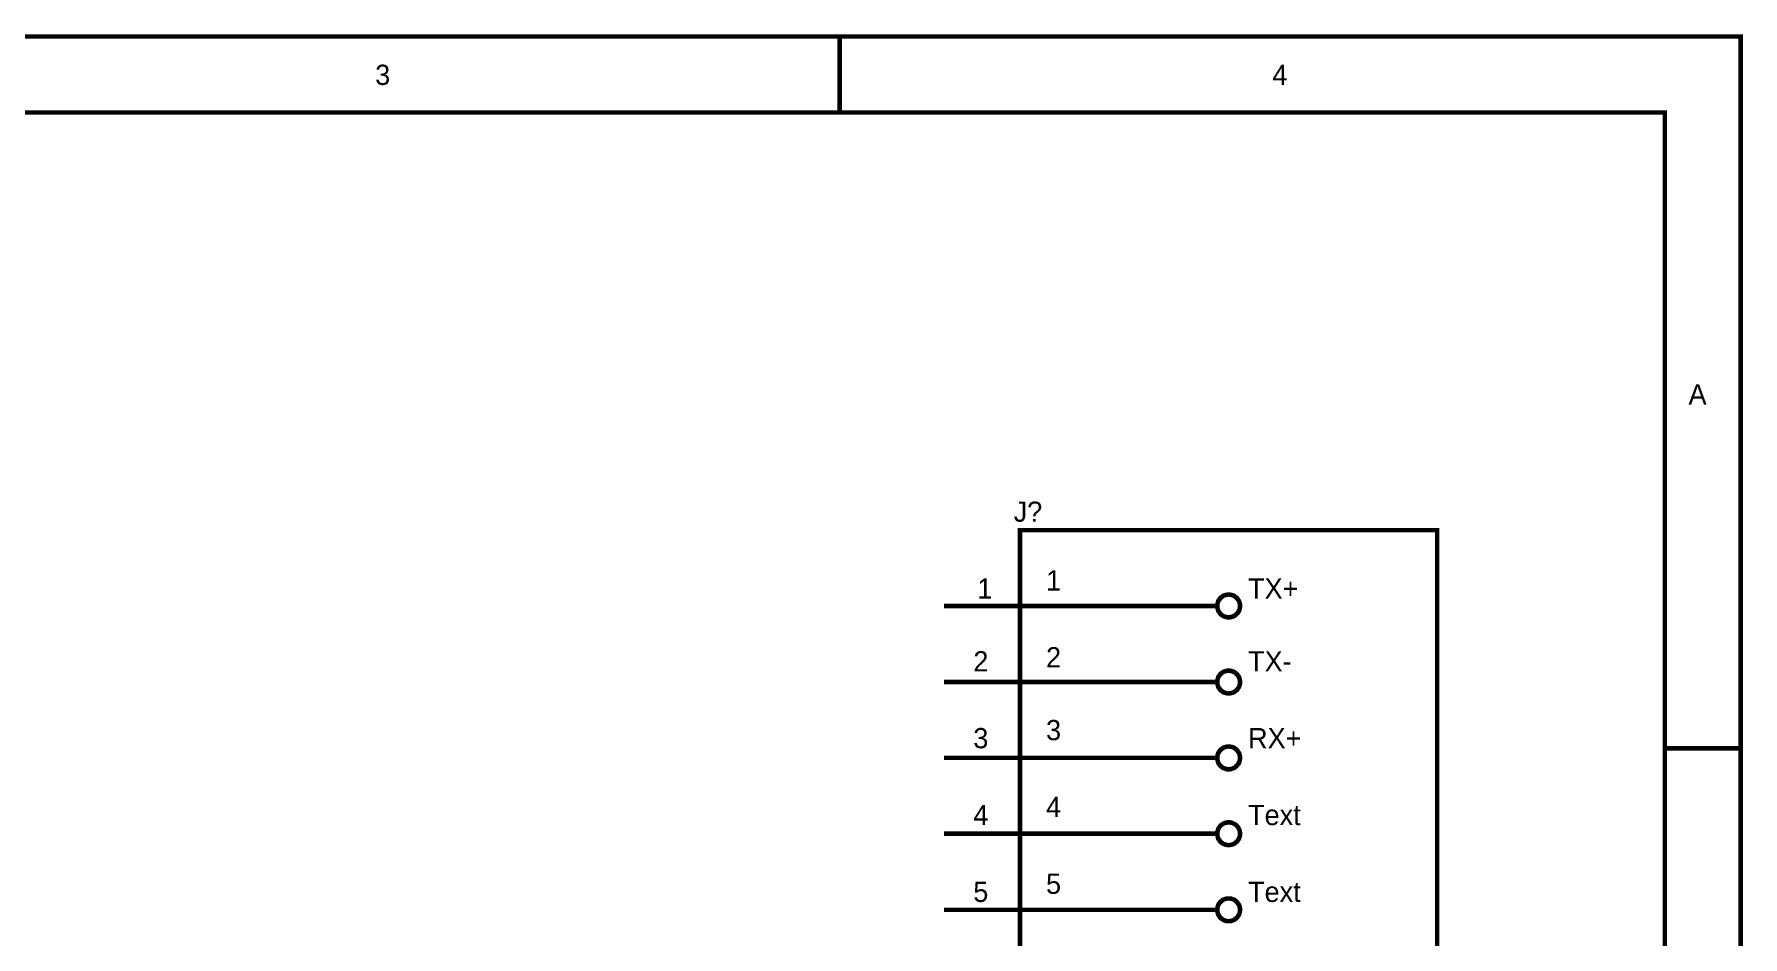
# Model space of a CAD drawing. Header units: inches. Extents: x 0 to 9.5, y -0.01 to 7.51.
# Drawn here: x 5.001 to 9.505, y 5.128 to 7.506 of the extents above; entities that cross this region are included whole.
import ezdxf

# ---------------------------------------------------------------- set-up
doc = ezdxf.new("R2010")
doc.units = ezdxf.units.IN
doc.header["$MEASUREMENT"] = 0
doc.layers.add('Sheet', color=255, linetype='Continuous')

msp = doc.modelspace()

# ---------------------------------------------------------------- linework, layer by layer
at = {"layer": 'Sheet'}
for points in [[(0.002, 7.5, 0.0118, 0.0118, 0), (9.4987, 7.5, 0.0118, 0.0118, 0), (9.4987, 0, 0.0118, 0.0118, 0), (0.002, 0, 0.0118, 0.0118, 0), (0.002, 7.5, 0.0118, 0.0118, 0)], [(0.002, 7.5, 0.0039, 0.0039, 0), (0.002, 0, 0.0039, 0.0039, 0), (9.4987, 0, 0.0039, 0.0039, 0), (9.4987, 7.5, 0.0039, 0.0039, 0), (0.002, 7.5, 0.0039, 0.0039, 0), (0.002, 7.5, 0.0039, 0.0039, 0)], [(0.2017, 7.2996, 0.0118, 0.0118, 0), (9.299, 7.2996, 0.0118, 0.0118, 0), (9.299, 0.1998, 0.0118, 0.0118, 0), (0.2017, 0.1998, 0.0118, 0.0118, 0), (0.2017, 7.2996, 0.0118, 0.0118, 0)], [(0.2017, 7.2996, 0.0039, 0.0039, 0), (0.2017, 0.1998, 0.0039, 0.0039, 0), (9.299, 0.1998, 0.0039, 0.0039, 0), (9.299, 7.2996, 0.0039, 0.0039, 0), (0.2017, 7.2996, 0.0039, 0.0039, 0), (0.2017, 7.2996, 0.0039, 0.0039, 0)], [(7.5996, 6.1996, 0.0118, 0.0118, 0), (8.6992, 6.1996, 0.0118, 0.0118, 0), (8.6992, 2.8997, 0.0118, 0.0118, 0), (7.5996, 2.8997, 0.0118, 0.0118, 0), (7.5996, 6.1996, 0.0118, 0.0118, 0)], [(7.5996, 6.1996, 0.0039, 0.0039, 0), (7.5996, 2.8997, 0.0039, 0.0039, 0), (8.6992, 2.8997, 0.0039, 0.0039, 0), (8.6992, 6.1996, 0.0039, 0.0039, 0), (7.5996, 6.1996, 0.0039, 0.0039, 0), (7.5996, 6.1996, 0.0039, 0.0039, 0)]]:
    msp.add_lwpolyline(points, format="xyseb", close=True, dxfattribs=at)
for points in [[(7.1243, 7.5, 0.0118, 0.0118, 0), (7.1243, 7.2996, 0.0118, 0.0118, 0)], [(9.4987, 7.5, 0.0118, 0.0118, 0), (9.299, 7.5, 0.0118, 0.0118, 0)], [(9.4987, 7.5, 0.0118, 0.0118, 0), (9.4987, 7.2996, 0.0118, 0.0118, 0)], [(8.1195, 5.9999, 0.0118, 0.0118, 0), (8.1195, 6.0012, 0.0118, 0.0118, 0), (8.1195, 6.0032, 0.0118, 0.0118, 0), (8.1201, 6.0045, 0.0118, 0.0118, 0), (8.1201, 6.0059, 0.0118, 0.0118, 0), (8.1201, 6.0072, 0.0118, 0.0118, 0), (8.1208, 6.0085, 0.0118, 0.0118, 0), (8.1215, 6.0105, 0.0118, 0.0118, 0), (8.1221, 6.0119, 0.0118, 0.0118, 0), (8.1221, 6.0132, 0.0118, 0.0118, 0), (8.1228, 6.0145, 0.0118, 0.0118, 0), (8.1235, 6.0152, 0.0118, 0.0118, 0), (8.1248, 6.0165, 0.0118, 0.0118, 0), (8.1255, 6.0178, 0.0118, 0.0118, 0), (8.1261, 6.0192, 0.0118, 0.0118, 0), (8.1275, 6.0198, 0.0118, 0.0118, 0), (8.1281, 6.0212, 0.0118, 0.0118, 0), (8.1294, 6.0218, 0.0118, 0.0118, 0), (8.1301, 6.0232, 0.0118, 0.0118, 0), (8.1314, 6.0238, 0.0118, 0.0118, 0), (8.1328, 6.0245, 0.0118, 0.0118, 0), (8.1341, 6.0258, 0.0118, 0.0118, 0), (8.1348, 6.0265, 0.0118, 0.0118, 0), (8.1361, 6.0272, 0.0118, 0.0118, 0), (8.1374, 6.0272, 0.0118, 0.0118, 0), (8.1388, 6.0278, 0.0118, 0.0118, 0), (8.1408, 6.0285, 0.0118, 0.0118, 0), (8.1421, 6.0292, 0.0118, 0.0118, 0), (8.1434, 6.0292, 0.0118, 0.0118, 0), (8.1448, 6.0292, 0.0118, 0.0118, 0), (8.1461, 6.0298, 0.0118, 0.0118, 0), (8.1481, 6.0298, 0.0118, 0.0118, 0), (8.1494, 6.0298, 0.0118, 0.0118, 0)], [(8.1494, 6.0298, 0.0118, 0.0118, 0), (8.1494, 6.0298, 0.0118, 0.0118, 0)], [(8.1494, 6.0298, 0.0118, 0.0118, 0), (8.1507, 6.0298, 0.0118, 0.0118, 0), (8.1527, 6.0298, 0.0118, 0.0118, 0), (8.1541, 6.0292, 0.0118, 0.0118, 0), (8.1554, 6.0292, 0.0118, 0.0118, 0), (8.1567, 6.0292, 0.0118, 0.0118, 0), (8.1581, 6.0285, 0.0118, 0.0118, 0), (8.1601, 6.0278, 0.0118, 0.0118, 0), (8.1614, 6.0272, 0.0118, 0.0118, 0), (8.1627, 6.0272, 0.0118, 0.0118, 0), (8.1641, 6.0265, 0.0118, 0.0118, 0), (8.1647, 6.0258, 0.0118, 0.0118, 0), (8.1661, 6.0245, 0.0118, 0.0118, 0), (8.1674, 6.0238, 0.0118, 0.0118, 0), (8.1687, 6.0232, 0.0118, 0.0118, 0), (8.1694, 6.0218, 0.0118, 0.0118, 0), (8.1707, 6.0212, 0.0118, 0.0118, 0), (8.1714, 6.0198, 0.0118, 0.0118, 0), (8.1727, 6.0192, 0.0118, 0.0118, 0), (8.1734, 6.0178, 0.0118, 0.0118, 0), (8.174, 6.0165, 0.0118, 0.0118, 0), (8.1754, 6.0152, 0.0118, 0.0118, 0), (8.176, 6.0145, 0.0118, 0.0118, 0), (8.1767, 6.0132, 0.0118, 0.0118, 0), (8.1767, 6.0119, 0.0118, 0.0118, 0), (8.1774, 6.0105, 0.0118, 0.0118, 0), (8.178, 6.0085, 0.0118, 0.0118, 0), (8.1787, 6.0072, 0.0118, 0.0118, 0), (8.1787, 6.0059, 0.0118, 0.0118, 0), (8.1787, 6.0045, 0.0118, 0.0118, 0), (8.1794, 6.0032, 0.0118, 0.0118, 0), (8.1794, 6.0012, 0.0118, 0.0118, 0), (8.1794, 5.9999, 0.0118, 0.0118, 0)], [(7.5996, 5.9999, 0.0118, 0.0118, 0), (7.3992, 5.9999, 0.0118, 0.0118, 0)], [(8.1195, 5.9999, 0.0118, 0.0118, 0), (7.5996, 5.9999, 0.0118, 0.0118, 0)], [(8.1494, 5.9699, 0.0118, 0.0118, 0), (8.1481, 5.9699, 0.0118, 0.0118, 0), (8.1461, 5.9699, 0.0118, 0.0118, 0), (8.1448, 5.9706, 0.0118, 0.0118, 0), (8.1434, 5.9706, 0.0118, 0.0118, 0), (8.1421, 5.9706, 0.0118, 0.0118, 0), (8.1408, 5.9712, 0.0118, 0.0118, 0), (8.1388, 5.9719, 0.0118, 0.0118, 0), (8.1374, 5.9726, 0.0118, 0.0118, 0), (8.1361, 5.9726, 0.0118, 0.0118, 0), (8.1348, 5.9732, 0.0118, 0.0118, 0), (8.1341, 5.9739, 0.0118, 0.0118, 0), (8.1328, 5.9752, 0.0118, 0.0118, 0), (8.1314, 5.9759, 0.0118, 0.0118, 0), (8.1301, 5.9766, 0.0118, 0.0118, 0), (8.1294, 5.9779, 0.0118, 0.0118, 0), (8.1281, 5.9786, 0.0118, 0.0118, 0), (8.1275, 5.9799, 0.0118, 0.0118, 0), (8.1261, 5.9806, 0.0118, 0.0118, 0), (8.1255, 5.9819, 0.0118, 0.0118, 0), (8.1248, 5.9832, 0.0118, 0.0118, 0), (8.1235, 5.9846, 0.0118, 0.0118, 0), (8.1228, 5.9852, 0.0118, 0.0118, 0), (8.1221, 5.9866, 0.0118, 0.0118, 0), (8.1221, 5.9879, 0.0118, 0.0118, 0), (8.1215, 5.9892, 0.0118, 0.0118, 0), (8.1208, 5.9912, 0.0118, 0.0118, 0), (8.1201, 5.9925, 0.0118, 0.0118, 0), (8.1201, 5.9939, 0.0118, 0.0118, 0), (8.1201, 5.9952, 0.0118, 0.0118, 0), (8.1195, 5.9965, 0.0118, 0.0118, 0), (8.1195, 5.9985, 0.0118, 0.0118, 0), (8.1195, 5.9999, 0.0118, 0.0118, 0)], [(8.1195, 5.9999, 0.0118, 0.0118, 0), (8.1195, 5.9999, 0.0118, 0.0118, 0)], [(8.1794, 5.9999, 0.0118, 0.0118, 0), (8.1794, 5.9985, 0.0118, 0.0118, 0), (8.1794, 5.9965, 0.0118, 0.0118, 0), (8.1787, 5.9952, 0.0118, 0.0118, 0), (8.1787, 5.9939, 0.0118, 0.0118, 0), (8.1787, 5.9925, 0.0118, 0.0118, 0), (8.178, 5.9912, 0.0118, 0.0118, 0), (8.1774, 5.9892, 0.0118, 0.0118, 0), (8.1767, 5.9879, 0.0118, 0.0118, 0), (8.1767, 5.9866, 0.0118, 0.0118, 0), (8.176, 5.9852, 0.0118, 0.0118, 0), (8.1754, 5.9846, 0.0118, 0.0118, 0), (8.174, 5.9832, 0.0118, 0.0118, 0), (8.1734, 5.9819, 0.0118, 0.0118, 0), (8.1727, 5.9806, 0.0118, 0.0118, 0), (8.1714, 5.9799, 0.0118, 0.0118, 0), (8.1707, 5.9786, 0.0118, 0.0118, 0), (8.1694, 5.9779, 0.0118, 0.0118, 0), (8.1687, 5.9766, 0.0118, 0.0118, 0), (8.1674, 5.9759, 0.0118, 0.0118, 0), (8.1661, 5.9752, 0.0118, 0.0118, 0), (8.1647, 5.9739, 0.0118, 0.0118, 0), (8.1641, 5.9732, 0.0118, 0.0118, 0), (8.1627, 5.9726, 0.0118, 0.0118, 0), (8.1614, 5.9726, 0.0118, 0.0118, 0), (8.1601, 5.9719, 0.0118, 0.0118, 0), (8.1581, 5.9712, 0.0118, 0.0118, 0), (8.1567, 5.9706, 0.0118, 0.0118, 0), (8.1554, 5.9706, 0.0118, 0.0118, 0), (8.1541, 5.9706, 0.0118, 0.0118, 0), (8.1527, 5.9699, 0.0118, 0.0118, 0), (8.1507, 5.9699, 0.0118, 0.0118, 0), (8.1494, 5.9699, 0.0118, 0.0118, 0)], [(8.1794, 5.9999, 0.0118, 0.0118, 0), (8.1794, 5.9999, 0.0118, 0.0118, 0), (8.1794, 5.9999, 0.0118, 0.0118, 0), (8.1794, 5.9999, 0.0118, 0.0118, 0), (8.1794, 5.9999, 0.0118, 0.0118, 0), (8.1794, 5.9999, 0.0118, 0.0118, 0), (8.1794, 5.9999, 0.0118, 0.0118, 0), (8.1794, 5.9999, 0.0118, 0.0118, 0), (8.1794, 5.9999, 0.0118, 0.0118, 0), (8.1794, 5.9999, 0.0118, 0.0118, 0), (8.1794, 5.9999, 0.0118, 0.0118, 0), (8.1794, 5.9999, 0.0118, 0.0118, 0), (8.1794, 5.9999, 0.0118, 0.0118, 0), (8.1794, 5.9999, 0.0118, 0.0118, 0), (8.1794, 5.9999, 0.0118, 0.0118, 0), (8.1794, 5.9999, 0.0118, 0.0118, 0), (8.1794, 5.9999, 0.0118, 0.0118, 0), (8.1794, 5.9999, 0.0118, 0.0118, 0), (8.1794, 5.9999, 0.0118, 0.0118, 0), (8.1794, 5.9999, 0.0118, 0.0118, 0), (8.1794, 5.9999, 0.0118, 0.0118, 0), (8.1794, 5.9999, 0.0118, 0.0118, 0), (8.1794, 5.9999, 0.0118, 0.0118, 0), (8.1794, 5.9999, 0.0118, 0.0118, 0), (8.1794, 5.9999, 0.0118, 0.0118, 0), (8.1794, 5.9999, 0.0118, 0.0118, 0), (8.1794, 5.9999, 0.0118, 0.0118, 0), (8.1794, 5.9999, 0.0118, 0.0118, 0), (8.1794, 5.9999, 0.0118, 0.0118, 0), (8.1794, 5.9999, 0.0118, 0.0118, 0), (8.1794, 5.9999, 0.0118, 0.0118, 0), (8.1794, 5.9999, 0.0118, 0.0118, 0), (8.1794, 5.9999, 0.0118, 0.0118, 0)], [(8.1794, 5.9999, 0.0118, 0.0118, 0), (8.1794, 5.9999, 0.0118, 0.0118, 0)], [(8.1195, 5.7994, 0.0118, 0.0118, 0), (8.1195, 5.8008, 0.0118, 0.0118, 0), (8.1195, 5.8028, 0.0118, 0.0118, 0), (8.1201, 5.8041, 0.0118, 0.0118, 0), (8.1201, 5.8054, 0.0118, 0.0118, 0), (8.1201, 5.8068, 0.0118, 0.0118, 0), (8.1208, 5.8081, 0.0118, 0.0118, 0), (8.1215, 5.8101, 0.0118, 0.0118, 0), (8.1221, 5.8114, 0.0118, 0.0118, 0), (8.1221, 5.8128, 0.0118, 0.0118, 0), (8.1228, 5.8141, 0.0118, 0.0118, 0), (8.1235, 5.8148, 0.0118, 0.0118, 0), (8.1248, 5.8161, 0.0118, 0.0118, 0), (8.1255, 5.8174, 0.0118, 0.0118, 0), (8.1261, 5.8188, 0.0118, 0.0118, 0), (8.1275, 5.8194, 0.0118, 0.0118, 0), (8.1281, 5.8208, 0.0118, 0.0118, 0), (8.1294, 5.8214, 0.0118, 0.0118, 0), (8.1301, 5.8228, 0.0118, 0.0118, 0), (8.1314, 5.8234, 0.0118, 0.0118, 0), (8.1328, 5.8241, 0.0118, 0.0118, 0), (8.1341, 5.8254, 0.0118, 0.0118, 0), (8.1348, 5.8261, 0.0118, 0.0118, 0), (8.1361, 5.8267, 0.0118, 0.0118, 0), (8.1374, 5.8267, 0.0118, 0.0118, 0), (8.1388, 5.8274, 0.0118, 0.0118, 0), (8.1408, 5.8281, 0.0118, 0.0118, 0), (8.1421, 5.8287, 0.0118, 0.0118, 0), (8.1434, 5.8287, 0.0118, 0.0118, 0), (8.1448, 5.8287, 0.0118, 0.0118, 0), (8.1461, 5.8294, 0.0118, 0.0118, 0), (8.1481, 5.8294, 0.0118, 0.0118, 0), (8.1494, 5.8294, 0.0118, 0.0118, 0)], [(8.1494, 5.8294, 0.0118, 0.0118, 0), (8.1494, 5.8294, 0.0118, 0.0118, 0)], [(8.1494, 5.8294, 0.0118, 0.0118, 0), (8.1507, 5.8294, 0.0118, 0.0118, 0), (8.1527, 5.8294, 0.0118, 0.0118, 0), (8.1541, 5.8287, 0.0118, 0.0118, 0), (8.1554, 5.8287, 0.0118, 0.0118, 0), (8.1567, 5.8287, 0.0118, 0.0118, 0), (8.1581, 5.8281, 0.0118, 0.0118, 0), (8.1601, 5.8274, 0.0118, 0.0118, 0), (8.1614, 5.8267, 0.0118, 0.0118, 0), (8.1627, 5.8267, 0.0118, 0.0118, 0), (8.1641, 5.8261, 0.0118, 0.0118, 0), (8.1647, 5.8254, 0.0118, 0.0118, 0), (8.1661, 5.8241, 0.0118, 0.0118, 0), (8.1674, 5.8234, 0.0118, 0.0118, 0), (8.1687, 5.8228, 0.0118, 0.0118, 0), (8.1694, 5.8214, 0.0118, 0.0118, 0), (8.1707, 5.8208, 0.0118, 0.0118, 0), (8.1714, 5.8194, 0.0118, 0.0118, 0), (8.1727, 5.8188, 0.0118, 0.0118, 0), (8.1734, 5.8174, 0.0118, 0.0118, 0), (8.174, 5.8161, 0.0118, 0.0118, 0), (8.1754, 5.8148, 0.0118, 0.0118, 0), (8.176, 5.8141, 0.0118, 0.0118, 0), (8.1767, 5.8128, 0.0118, 0.0118, 0), (8.1767, 5.8114, 0.0118, 0.0118, 0), (8.1774, 5.8101, 0.0118, 0.0118, 0), (8.178, 5.8081, 0.0118, 0.0118, 0), (8.1787, 5.8068, 0.0118, 0.0118, 0), (8.1787, 5.8054, 0.0118, 0.0118, 0), (8.1787, 5.8041, 0.0118, 0.0118, 0), (8.1794, 5.8028, 0.0118, 0.0118, 0), (8.1794, 5.8008, 0.0118, 0.0118, 0), (8.1794, 5.7994, 0.0118, 0.0118, 0)], [(7.5996, 5.7994, 0.0118, 0.0118, 0), (7.3992, 5.7994, 0.0118, 0.0118, 0)], [(8.1195, 5.7994, 0.0118, 0.0118, 0), (7.5996, 5.7994, 0.0118, 0.0118, 0)], [(8.1494, 5.7695, 0.0118, 0.0118, 0), (8.1481, 5.7695, 0.0118, 0.0118, 0), (8.1461, 5.7695, 0.0118, 0.0118, 0), (8.1448, 5.7702, 0.0118, 0.0118, 0), (8.1434, 5.7702, 0.0118, 0.0118, 0), (8.1421, 5.7702, 0.0118, 0.0118, 0), (8.1408, 5.7708, 0.0118, 0.0118, 0), (8.1388, 5.7715, 0.0118, 0.0118, 0), (8.1374, 5.7722, 0.0118, 0.0118, 0), (8.1361, 5.7722, 0.0118, 0.0118, 0), (8.1348, 5.7728, 0.0118, 0.0118, 0), (8.1341, 5.7735, 0.0118, 0.0118, 0), (8.1328, 5.7748, 0.0118, 0.0118, 0), (8.1314, 5.7755, 0.0118, 0.0118, 0), (8.1301, 5.7761, 0.0118, 0.0118, 0), (8.1294, 5.7775, 0.0118, 0.0118, 0), (8.1281, 5.7781, 0.0118, 0.0118, 0), (8.1275, 5.7795, 0.0118, 0.0118, 0), (8.1261, 5.7801, 0.0118, 0.0118, 0), (8.1255, 5.7815, 0.0118, 0.0118, 0), (8.1248, 5.7828, 0.0118, 0.0118, 0), (8.1235, 5.7841, 0.0118, 0.0118, 0), (8.1228, 5.7848, 0.0118, 0.0118, 0), (8.1221, 5.7861, 0.0118, 0.0118, 0), (8.1221, 5.7875, 0.0118, 0.0118, 0), (8.1215, 5.7888, 0.0118, 0.0118, 0), (8.1208, 5.7908, 0.0118, 0.0118, 0), (8.1201, 5.7921, 0.0118, 0.0118, 0), (8.1201, 5.7935, 0.0118, 0.0118, 0), (8.1201, 5.7948, 0.0118, 0.0118, 0), (8.1195, 5.7961, 0.0118, 0.0118, 0), (8.1195, 5.7981, 0.0118, 0.0118, 0), (8.1195, 5.7994, 0.0118, 0.0118, 0)], [(8.1195, 5.7994, 0.0118, 0.0118, 0), (8.1195, 5.7994, 0.0118, 0.0118, 0)], [(8.1794, 5.7994, 0.0118, 0.0118, 0), (8.1794, 5.7981, 0.0118, 0.0118, 0), (8.1794, 5.7961, 0.0118, 0.0118, 0), (8.1787, 5.7948, 0.0118, 0.0118, 0), (8.1787, 5.7935, 0.0118, 0.0118, 0), (8.1787, 5.7921, 0.0118, 0.0118, 0), (8.178, 5.7908, 0.0118, 0.0118, 0), (8.1774, 5.7888, 0.0118, 0.0118, 0), (8.1767, 5.7875, 0.0118, 0.0118, 0), (8.1767, 5.7861, 0.0118, 0.0118, 0), (8.176, 5.7848, 0.0118, 0.0118, 0), (8.1754, 5.7841, 0.0118, 0.0118, 0), (8.174, 5.7828, 0.0118, 0.0118, 0), (8.1734, 5.7815, 0.0118, 0.0118, 0), (8.1727, 5.7801, 0.0118, 0.0118, 0), (8.1714, 5.7795, 0.0118, 0.0118, 0), (8.1707, 5.7781, 0.0118, 0.0118, 0), (8.1694, 5.7775, 0.0118, 0.0118, 0), (8.1687, 5.7761, 0.0118, 0.0118, 0), (8.1674, 5.7755, 0.0118, 0.0118, 0), (8.1661, 5.7748, 0.0118, 0.0118, 0), (8.1647, 5.7735, 0.0118, 0.0118, 0), (8.1641, 5.7728, 0.0118, 0.0118, 0), (8.1627, 5.7722, 0.0118, 0.0118, 0), (8.1614, 5.7722, 0.0118, 0.0118, 0), (8.1601, 5.7715, 0.0118, 0.0118, 0), (8.1581, 5.7708, 0.0118, 0.0118, 0), (8.1567, 5.7702, 0.0118, 0.0118, 0), (8.1554, 5.7702, 0.0118, 0.0118, 0), (8.1541, 5.7702, 0.0118, 0.0118, 0), (8.1527, 5.7695, 0.0118, 0.0118, 0), (8.1507, 5.7695, 0.0118, 0.0118, 0), (8.1494, 5.7695, 0.0118, 0.0118, 0)], [(8.1794, 5.7994, 0.0118, 0.0118, 0), (8.1794, 5.7994, 0.0118, 0.0118, 0), (8.1794, 5.7994, 0.0118, 0.0118, 0), (8.1794, 5.7994, 0.0118, 0.0118, 0), (8.1794, 5.7994, 0.0118, 0.0118, 0), (8.1794, 5.7994, 0.0118, 0.0118, 0), (8.1794, 5.7994, 0.0118, 0.0118, 0), (8.1794, 5.7994, 0.0118, 0.0118, 0), (8.1794, 5.7994, 0.0118, 0.0118, 0), (8.1794, 5.7994, 0.0118, 0.0118, 0), (8.1794, 5.7994, 0.0118, 0.0118, 0), (8.1794, 5.7994, 0.0118, 0.0118, 0), (8.1794, 5.7994, 0.0118, 0.0118, 0), (8.1794, 5.7994, 0.0118, 0.0118, 0), (8.1794, 5.7994, 0.0118, 0.0118, 0), (8.1794, 5.7994, 0.0118, 0.0118, 0), (8.1794, 5.7994, 0.0118, 0.0118, 0), (8.1794, 5.7994, 0.0118, 0.0118, 0), (8.1794, 5.7994, 0.0118, 0.0118, 0), (8.1794, 5.7994, 0.0118, 0.0118, 0), (8.1794, 5.7994, 0.0118, 0.0118, 0), (8.1794, 5.7994, 0.0118, 0.0118, 0), (8.1794, 5.7994, 0.0118, 0.0118, 0), (8.1794, 5.7994, 0.0118, 0.0118, 0), (8.1794, 5.7994, 0.0118, 0.0118, 0), (8.1794, 5.7994, 0.0118, 0.0118, 0), (8.1794, 5.7994, 0.0118, 0.0118, 0), (8.1794, 5.7994, 0.0118, 0.0118, 0), (8.1794, 5.7994, 0.0118, 0.0118, 0), (8.1794, 5.7994, 0.0118, 0.0118, 0), (8.1794, 5.7994, 0.0118, 0.0118, 0), (8.1794, 5.7994, 0.0118, 0.0118, 0), (8.1794, 5.7994, 0.0118, 0.0118, 0)], [(8.1794, 5.7994, 0.0118, 0.0118, 0), (8.1794, 5.7994, 0.0118, 0.0118, 0)], [(8.1195, 5.5997, 0.0118, 0.0118, 0), (8.1195, 5.601, 0.0118, 0.0118, 0), (8.1195, 5.603, 0.0118, 0.0118, 0), (8.1201, 5.6044, 0.0118, 0.0118, 0), (8.1201, 5.6057, 0.0118, 0.0118, 0), (8.1201, 5.607, 0.0118, 0.0118, 0), (8.1208, 5.6084, 0.0118, 0.0118, 0), (8.1215, 5.6104, 0.0118, 0.0118, 0), (8.1221, 5.6117, 0.0118, 0.0118, 0), (8.1221, 5.613, 0.0118, 0.0118, 0), (8.1228, 5.6143, 0.0118, 0.0118, 0), (8.1235, 5.615, 0.0118, 0.0118, 0), (8.1248, 5.6163, 0.0118, 0.0118, 0), (8.1255, 5.6177, 0.0118, 0.0118, 0), (8.1261, 5.619, 0.0118, 0.0118, 0), (8.1275, 5.6197, 0.0118, 0.0118, 0), (8.1281, 5.621, 0.0118, 0.0118, 0), (8.1294, 5.6217, 0.0118, 0.0118, 0), (8.1301, 5.623, 0.0118, 0.0118, 0), (8.1314, 5.6237, 0.0118, 0.0118, 0), (8.1328, 5.6243, 0.0118, 0.0118, 0), (8.1341, 5.6257, 0.0118, 0.0118, 0), (8.1348, 5.6263, 0.0118, 0.0118, 0), (8.1361, 5.627, 0.0118, 0.0118, 0), (8.1374, 5.627, 0.0118, 0.0118, 0), (8.1388, 5.6277, 0.0118, 0.0118, 0), (8.1408, 5.6283, 0.0118, 0.0118, 0), (8.1421, 5.629, 0.0118, 0.0118, 0), (8.1434, 5.629, 0.0118, 0.0118, 0), (8.1448, 5.629, 0.0118, 0.0118, 0), (8.1461, 5.6297, 0.0118, 0.0118, 0), (8.1481, 5.6297, 0.0118, 0.0118, 0), (8.1494, 5.6297, 0.0118, 0.0118, 0)], [(8.1494, 5.6297, 0.0118, 0.0118, 0), (8.1494, 5.6297, 0.0118, 0.0118, 0)], [(8.1494, 5.6297, 0.0118, 0.0118, 0), (8.1507, 5.6297, 0.0118, 0.0118, 0), (8.1527, 5.6297, 0.0118, 0.0118, 0), (8.1541, 5.629, 0.0118, 0.0118, 0), (8.1554, 5.629, 0.0118, 0.0118, 0), (8.1567, 5.629, 0.0118, 0.0118, 0), (8.1581, 5.6283, 0.0118, 0.0118, 0), (8.1601, 5.6277, 0.0118, 0.0118, 0), (8.1614, 5.627, 0.0118, 0.0118, 0), (8.1627, 5.627, 0.0118, 0.0118, 0), (8.1641, 5.6263, 0.0118, 0.0118, 0), (8.1647, 5.6257, 0.0118, 0.0118, 0), (8.1661, 5.6243, 0.0118, 0.0118, 0), (8.1674, 5.6237, 0.0118, 0.0118, 0), (8.1687, 5.623, 0.0118, 0.0118, 0), (8.1694, 5.6217, 0.0118, 0.0118, 0), (8.1707, 5.621, 0.0118, 0.0118, 0), (8.1714, 5.6197, 0.0118, 0.0118, 0), (8.1727, 5.619, 0.0118, 0.0118, 0), (8.1734, 5.6177, 0.0118, 0.0118, 0), (8.174, 5.6163, 0.0118, 0.0118, 0), (8.1754, 5.615, 0.0118, 0.0118, 0), (8.176, 5.6143, 0.0118, 0.0118, 0), (8.1767, 5.613, 0.0118, 0.0118, 0), (8.1767, 5.6117, 0.0118, 0.0118, 0), (8.1774, 5.6104, 0.0118, 0.0118, 0), (8.178, 5.6084, 0.0118, 0.0118, 0), (8.1787, 5.607, 0.0118, 0.0118, 0), (8.1787, 5.6057, 0.0118, 0.0118, 0), (8.1787, 5.6044, 0.0118, 0.0118, 0), (8.1794, 5.603, 0.0118, 0.0118, 0), (8.1794, 5.601, 0.0118, 0.0118, 0), (8.1794, 5.5997, 0.0118, 0.0118, 0)], [(9.4987, 5.625, 0.0118, 0.0118, 0), (9.299, 5.625, 0.0118, 0.0118, 0)], [(7.5996, 5.5997, 0.0118, 0.0118, 0), (7.3992, 5.5997, 0.0118, 0.0118, 0)], [(8.1195, 5.5997, 0.0118, 0.0118, 0), (7.5996, 5.5997, 0.0118, 0.0118, 0)], [(8.1494, 5.5697, 0.0118, 0.0118, 0), (8.1481, 5.5697, 0.0118, 0.0118, 0), (8.1461, 5.5697, 0.0118, 0.0118, 0), (8.1448, 5.5704, 0.0118, 0.0118, 0), (8.1434, 5.5704, 0.0118, 0.0118, 0), (8.1421, 5.5704, 0.0118, 0.0118, 0), (8.1408, 5.5711, 0.0118, 0.0118, 0), (8.1388, 5.5717, 0.0118, 0.0118, 0), (8.1374, 5.5724, 0.0118, 0.0118, 0), (8.1361, 5.5724, 0.0118, 0.0118, 0), (8.1348, 5.5731, 0.0118, 0.0118, 0), (8.1341, 5.5737, 0.0118, 0.0118, 0), (8.1328, 5.5751, 0.0118, 0.0118, 0), (8.1314, 5.5757, 0.0118, 0.0118, 0), (8.1301, 5.5764, 0.0118, 0.0118, 0), (8.1294, 5.5777, 0.0118, 0.0118, 0), (8.1281, 5.5784, 0.0118, 0.0118, 0), (8.1275, 5.5797, 0.0118, 0.0118, 0), (8.1261, 5.5804, 0.0118, 0.0118, 0), (8.1255, 5.5817, 0.0118, 0.0118, 0), (8.1248, 5.5831, 0.0118, 0.0118, 0), (8.1235, 5.5844, 0.0118, 0.0118, 0), (8.1228, 5.585, 0.0118, 0.0118, 0), (8.1221, 5.5864, 0.0118, 0.0118, 0), (8.1221, 5.5877, 0.0118, 0.0118, 0), (8.1215, 5.589, 0.0118, 0.0118, 0), (8.1208, 5.591, 0.0118, 0.0118, 0), (8.1201, 5.5924, 0.0118, 0.0118, 0), (8.1201, 5.5937, 0.0118, 0.0118, 0), (8.1201, 5.595, 0.0118, 0.0118, 0), (8.1195, 5.5964, 0.0118, 0.0118, 0), (8.1195, 5.5984, 0.0118, 0.0118, 0), (8.1195, 5.5997, 0.0118, 0.0118, 0)], [(8.1195, 5.5997, 0.0118, 0.0118, 0), (8.1195, 5.5997, 0.0118, 0.0118, 0)], [(8.1794, 5.5997, 0.0118, 0.0118, 0), (8.1794, 5.5984, 0.0118, 0.0118, 0), (8.1794, 5.5964, 0.0118, 0.0118, 0), (8.1787, 5.595, 0.0118, 0.0118, 0), (8.1787, 5.5937, 0.0118, 0.0118, 0), (8.1787, 5.5924, 0.0118, 0.0118, 0), (8.178, 5.591, 0.0118, 0.0118, 0), (8.1774, 5.589, 0.0118, 0.0118, 0), (8.1767, 5.5877, 0.0118, 0.0118, 0), (8.1767, 5.5864, 0.0118, 0.0118, 0), (8.176, 5.585, 0.0118, 0.0118, 0), (8.1754, 5.5844, 0.0118, 0.0118, 0), (8.174, 5.5831, 0.0118, 0.0118, 0), (8.1734, 5.5817, 0.0118, 0.0118, 0), (8.1727, 5.5804, 0.0118, 0.0118, 0), (8.1714, 5.5797, 0.0118, 0.0118, 0), (8.1707, 5.5784, 0.0118, 0.0118, 0), (8.1694, 5.5777, 0.0118, 0.0118, 0), (8.1687, 5.5764, 0.0118, 0.0118, 0), (8.1674, 5.5757, 0.0118, 0.0118, 0), (8.1661, 5.5751, 0.0118, 0.0118, 0), (8.1647, 5.5737, 0.0118, 0.0118, 0), (8.1641, 5.5731, 0.0118, 0.0118, 0), (8.1627, 5.5724, 0.0118, 0.0118, 0), (8.1614, 5.5724, 0.0118, 0.0118, 0), (8.1601, 5.5717, 0.0118, 0.0118, 0), (8.1581, 5.5711, 0.0118, 0.0118, 0), (8.1567, 5.5704, 0.0118, 0.0118, 0), (8.1554, 5.5704, 0.0118, 0.0118, 0), (8.1541, 5.5704, 0.0118, 0.0118, 0), (8.1527, 5.5697, 0.0118, 0.0118, 0), (8.1507, 5.5697, 0.0118, 0.0118, 0), (8.1494, 5.5697, 0.0118, 0.0118, 0)], [(8.1794, 5.5997, 0.0118, 0.0118, 0), (8.1794, 5.5997, 0.0118, 0.0118, 0), (8.1794, 5.5997, 0.0118, 0.0118, 0), (8.1794, 5.5997, 0.0118, 0.0118, 0), (8.1794, 5.5997, 0.0118, 0.0118, 0), (8.1794, 5.5997, 0.0118, 0.0118, 0), (8.1794, 5.5997, 0.0118, 0.0118, 0), (8.1794, 5.5997, 0.0118, 0.0118, 0), (8.1794, 5.5997, 0.0118, 0.0118, 0), (8.1794, 5.5997, 0.0118, 0.0118, 0), (8.1794, 5.5997, 0.0118, 0.0118, 0), (8.1794, 5.5997, 0.0118, 0.0118, 0), (8.1794, 5.5997, 0.0118, 0.0118, 0), (8.1794, 5.5997, 0.0118, 0.0118, 0), (8.1794, 5.5997, 0.0118, 0.0118, 0), (8.1794, 5.5997, 0.0118, 0.0118, 0), (8.1794, 5.5997, 0.0118, 0.0118, 0), (8.1794, 5.5997, 0.0118, 0.0118, 0), (8.1794, 5.5997, 0.0118, 0.0118, 0), (8.1794, 5.5997, 0.0118, 0.0118, 0), (8.1794, 5.5997, 0.0118, 0.0118, 0), (8.1794, 5.5997, 0.0118, 0.0118, 0), (8.1794, 5.5997, 0.0118, 0.0118, 0), (8.1794, 5.5997, 0.0118, 0.0118, 0), (8.1794, 5.5997, 0.0118, 0.0118, 0), (8.1794, 5.5997, 0.0118, 0.0118, 0), (8.1794, 5.5997, 0.0118, 0.0118, 0), (8.1794, 5.5997, 0.0118, 0.0118, 0), (8.1794, 5.5997, 0.0118, 0.0118, 0), (8.1794, 5.5997, 0.0118, 0.0118, 0), (8.1794, 5.5997, 0.0118, 0.0118, 0), (8.1794, 5.5997, 0.0118, 0.0118, 0), (8.1794, 5.5997, 0.0118, 0.0118, 0)], [(8.1794, 5.5997, 0.0118, 0.0118, 0), (8.1794, 5.5997, 0.0118, 0.0118, 0)], [(7.5996, 5.3999, 0.0118, 0.0118, 0), (7.3992, 5.3999, 0.0118, 0.0118, 0)], [(8.1195, 5.3999, 0.0118, 0.0118, 0), (7.5996, 5.3999, 0.0118, 0.0118, 0)], [(8.1195, 5.3999, 0.0118, 0.0118, 0), (8.1195, 5.4013, 0.0118, 0.0118, 0), (8.1195, 5.4026, 0.0118, 0.0118, 0), (8.1201, 5.4046, 0.0118, 0.0118, 0), (8.1201, 5.4059, 0.0118, 0.0118, 0), (8.1201, 5.4073, 0.0118, 0.0118, 0), (8.1208, 5.4086, 0.0118, 0.0118, 0), (8.1215, 5.4099, 0.0118, 0.0118, 0), (8.1221, 5.4113, 0.0118, 0.0118, 0), (8.1221, 5.4126, 0.0118, 0.0118, 0), (8.1228, 5.4139, 0.0118, 0.0118, 0), (8.1235, 5.4153, 0.0118, 0.0118, 0), (8.1248, 5.4166, 0.0118, 0.0118, 0), (8.1255, 5.4179, 0.0118, 0.0118, 0), (8.1261, 5.4186, 0.0118, 0.0118, 0), (8.1275, 5.4199, 0.0118, 0.0118, 0), (8.1281, 5.4213, 0.0118, 0.0118, 0), (8.1294, 5.4219, 0.0118, 0.0118, 0), (8.1301, 5.4226, 0.0118, 0.0118, 0), (8.1314, 5.4239, 0.0118, 0.0118, 0), (8.1328, 5.4246, 0.0118, 0.0118, 0), (8.1341, 5.4252, 0.0118, 0.0118, 0), (8.1348, 5.4259, 0.0118, 0.0118, 0), (8.1361, 5.4266, 0.0118, 0.0118, 0), (8.1374, 5.4272, 0.0118, 0.0118, 0), (8.1388, 5.4279, 0.0118, 0.0118, 0), (8.1408, 5.4286, 0.0118, 0.0118, 0), (8.1421, 5.4292, 0.0118, 0.0118, 0), (8.1434, 5.4292, 0.0118, 0.0118, 0), (8.1448, 5.4292, 0.0118, 0.0118, 0), (8.1461, 5.4299, 0.0118, 0.0118, 0), (8.1481, 5.4299, 0.0118, 0.0118, 0), (8.1494, 5.4299, 0.0118, 0.0118, 0)], [(8.1494, 5.37, 0.0118, 0.0118, 0), (8.1481, 5.37, 0.0118, 0.0118, 0), (8.1461, 5.37, 0.0118, 0.0118, 0), (8.1448, 5.3706, 0.0118, 0.0118, 0), (8.1434, 5.3706, 0.0118, 0.0118, 0), (8.1421, 5.3706, 0.0118, 0.0118, 0), (8.1408, 5.3713, 0.0118, 0.0118, 0), (8.1388, 5.372, 0.0118, 0.0118, 0), (8.1374, 5.3726, 0.0118, 0.0118, 0), (8.1361, 5.3726, 0.0118, 0.0118, 0), (8.1348, 5.3733, 0.0118, 0.0118, 0), (8.1341, 5.374, 0.0118, 0.0118, 0), (8.1328, 5.3753, 0.0118, 0.0118, 0), (8.1314, 5.376, 0.0118, 0.0118, 0), (8.1301, 5.3766, 0.0118, 0.0118, 0), (8.1294, 5.378, 0.0118, 0.0118, 0), (8.1281, 5.3786, 0.0118, 0.0118, 0), (8.1275, 5.38, 0.0118, 0.0118, 0), (8.1261, 5.3806, 0.0118, 0.0118, 0), (8.1255, 5.382, 0.0118, 0.0118, 0), (8.1248, 5.3833, 0.0118, 0.0118, 0), (8.1235, 5.3846, 0.0118, 0.0118, 0), (8.1228, 5.3853, 0.0118, 0.0118, 0), (8.1221, 5.3866, 0.0118, 0.0118, 0), (8.1221, 5.388, 0.0118, 0.0118, 0), (8.1215, 5.3893, 0.0118, 0.0118, 0), (8.1208, 5.3913, 0.0118, 0.0118, 0), (8.1201, 5.3926, 0.0118, 0.0118, 0), (8.1201, 5.394, 0.0118, 0.0118, 0), (8.1201, 5.3953, 0.0118, 0.0118, 0), (8.1195, 5.3966, 0.0118, 0.0118, 0), (8.1195, 5.3986, 0.0118, 0.0118, 0), (8.1195, 5.3999, 0.0118, 0.0118, 0)], [(8.1195, 5.3999, 0.0118, 0.0118, 0), (8.1195, 5.3999, 0.0118, 0.0118, 0)], [(8.1494, 5.4299, 0.0118, 0.0118, 0), (8.1494, 5.4299, 0.0118, 0.0118, 0)], [(8.1494, 5.4299, 0.0118, 0.0118, 0), (8.1507, 5.4299, 0.0118, 0.0118, 0), (8.1527, 5.4299, 0.0118, 0.0118, 0), (8.1541, 5.4292, 0.0118, 0.0118, 0), (8.1554, 5.4292, 0.0118, 0.0118, 0), (8.1567, 5.4292, 0.0118, 0.0118, 0), (8.1581, 5.4286, 0.0118, 0.0118, 0), (8.1601, 5.4279, 0.0118, 0.0118, 0), (8.1614, 5.4272, 0.0118, 0.0118, 0), (8.1627, 5.4266, 0.0118, 0.0118, 0), (8.1641, 5.4259, 0.0118, 0.0118, 0), (8.1647, 5.4252, 0.0118, 0.0118, 0), (8.1661, 5.4246, 0.0118, 0.0118, 0), (8.1674, 5.4239, 0.0118, 0.0118, 0), (8.1687, 5.4226, 0.0118, 0.0118, 0), (8.1694, 5.4219, 0.0118, 0.0118, 0), (8.1707, 5.4213, 0.0118, 0.0118, 0), (8.1714, 5.4199, 0.0118, 0.0118, 0), (8.1727, 5.4186, 0.0118, 0.0118, 0), (8.1734, 5.4179, 0.0118, 0.0118, 0), (8.174, 5.4166, 0.0118, 0.0118, 0), (8.1754, 5.4153, 0.0118, 0.0118, 0), (8.176, 5.4139, 0.0118, 0.0118, 0), (8.1767, 5.4126, 0.0118, 0.0118, 0), (8.1767, 5.4113, 0.0118, 0.0118, 0), (8.1774, 5.4099, 0.0118, 0.0118, 0), (8.178, 5.4086, 0.0118, 0.0118, 0), (8.1787, 5.4073, 0.0118, 0.0118, 0), (8.1787, 5.4059, 0.0118, 0.0118, 0), (8.1787, 5.4046, 0.0118, 0.0118, 0), (8.1794, 5.4026, 0.0118, 0.0118, 0), (8.1794, 5.4013, 0.0118, 0.0118, 0), (8.1794, 5.3999, 0.0118, 0.0118, 0)], [(8.1794, 5.3999, 0.0118, 0.0118, 0), (8.1794, 5.3986, 0.0118, 0.0118, 0), (8.1794, 5.3966, 0.0118, 0.0118, 0), (8.1787, 5.3953, 0.0118, 0.0118, 0), (8.1787, 5.394, 0.0118, 0.0118, 0), (8.1787, 5.3926, 0.0118, 0.0118, 0), (8.178, 5.3913, 0.0118, 0.0118, 0), (8.1774, 5.3893, 0.0118, 0.0118, 0), (8.1767, 5.388, 0.0118, 0.0118, 0), (8.1767, 5.3866, 0.0118, 0.0118, 0), (8.176, 5.3853, 0.0118, 0.0118, 0), (8.1754, 5.3846, 0.0118, 0.0118, 0), (8.174, 5.3833, 0.0118, 0.0118, 0), (8.1734, 5.382, 0.0118, 0.0118, 0), (8.1727, 5.3806, 0.0118, 0.0118, 0), (8.1714, 5.38, 0.0118, 0.0118, 0), (8.1707, 5.3786, 0.0118, 0.0118, 0), (8.1694, 5.378, 0.0118, 0.0118, 0), (8.1687, 5.3766, 0.0118, 0.0118, 0), (8.1674, 5.376, 0.0118, 0.0118, 0), (8.1661, 5.3753, 0.0118, 0.0118, 0), (8.1647, 5.374, 0.0118, 0.0118, 0), (8.1641, 5.3733, 0.0118, 0.0118, 0), (8.1627, 5.3726, 0.0118, 0.0118, 0), (8.1614, 5.3726, 0.0118, 0.0118, 0), (8.1601, 5.372, 0.0118, 0.0118, 0), (8.1581, 5.3713, 0.0118, 0.0118, 0), (8.1567, 5.3706, 0.0118, 0.0118, 0), (8.1554, 5.3706, 0.0118, 0.0118, 0), (8.1541, 5.3706, 0.0118, 0.0118, 0), (8.1527, 5.37, 0.0118, 0.0118, 0), (8.1507, 5.37, 0.0118, 0.0118, 0), (8.1494, 5.37, 0.0118, 0.0118, 0)], [(8.1794, 5.3999, 0.0118, 0.0118, 0), (8.1794, 5.3999, 0.0118, 0.0118, 0), (8.1794, 5.3999, 0.0118, 0.0118, 0), (8.1794, 5.3999, 0.0118, 0.0118, 0), (8.1794, 5.3999, 0.0118, 0.0118, 0), (8.1794, 5.3999, 0.0118, 0.0118, 0), (8.1794, 5.3999, 0.0118, 0.0118, 0), (8.1794, 5.3999, 0.0118, 0.0118, 0), (8.1794, 5.3999, 0.0118, 0.0118, 0), (8.1794, 5.3999, 0.0118, 0.0118, 0), (8.1794, 5.3999, 0.0118, 0.0118, 0), (8.1794, 5.3999, 0.0118, 0.0118, 0), (8.1794, 5.3999, 0.0118, 0.0118, 0), (8.1794, 5.3999, 0.0118, 0.0118, 0), (8.1794, 5.3999, 0.0118, 0.0118, 0), (8.1794, 5.3999, 0.0118, 0.0118, 0), (8.1794, 5.3999, 0.0118, 0.0118, 0), (8.1794, 5.3999, 0.0118, 0.0118, 0), (8.1794, 5.3999, 0.0118, 0.0118, 0), (8.1794, 5.3999, 0.0118, 0.0118, 0), (8.1794, 5.3999, 0.0118, 0.0118, 0), (8.1794, 5.3999, 0.0118, 0.0118, 0), (8.1794, 5.3999, 0.0118, 0.0118, 0), (8.1794, 5.3999, 0.0118, 0.0118, 0), (8.1794, 5.3999, 0.0118, 0.0118, 0), (8.1794, 5.3999, 0.0118, 0.0118, 0), (8.1794, 5.3999, 0.0118, 0.0118, 0), (8.1794, 5.3999, 0.0118, 0.0118, 0), (8.1794, 5.3999, 0.0118, 0.0118, 0), (8.1794, 5.3999, 0.0118, 0.0118, 0), (8.1794, 5.3999, 0.0118, 0.0118, 0), (8.1794, 5.3999, 0.0118, 0.0118, 0), (8.1794, 5.3999, 0.0118, 0.0118, 0)], [(8.1794, 5.3999, 0.0118, 0.0118, 0), (8.1794, 5.3999, 0.0118, 0.0118, 0)], [(8.1195, 5.1995, 0.0118, 0.0118, 0), (8.1195, 5.2009, 0.0118, 0.0118, 0), (8.1195, 5.2029, 0.0118, 0.0118, 0), (8.1201, 5.2042, 0.0118, 0.0118, 0), (8.1201, 5.2055, 0.0118, 0.0118, 0), (8.1201, 5.2069, 0.0118, 0.0118, 0), (8.1208, 5.2082, 0.0118, 0.0118, 0), (8.1215, 5.2102, 0.0118, 0.0118, 0), (8.1221, 5.2115, 0.0118, 0.0118, 0), (8.1221, 5.2128, 0.0118, 0.0118, 0), (8.1228, 5.2142, 0.0118, 0.0118, 0), (8.1235, 5.2148, 0.0118, 0.0118, 0), (8.1248, 5.2162, 0.0118, 0.0118, 0), (8.1255, 5.2175, 0.0118, 0.0118, 0), (8.1261, 5.2188, 0.0118, 0.0118, 0), (8.1275, 5.2195, 0.0118, 0.0118, 0), (8.1281, 5.2208, 0.0118, 0.0118, 0), (8.1294, 5.2215, 0.0118, 0.0118, 0), (8.1301, 5.2228, 0.0118, 0.0118, 0), (8.1314, 5.2235, 0.0118, 0.0118, 0), (8.1328, 5.2242, 0.0118, 0.0118, 0), (8.1341, 5.2255, 0.0118, 0.0118, 0), (8.1348, 5.2262, 0.0118, 0.0118, 0), (8.1361, 5.2268, 0.0118, 0.0118, 0), (8.1374, 5.2268, 0.0118, 0.0118, 0), (8.1388, 5.2275, 0.0118, 0.0118, 0), (8.1408, 5.2282, 0.0118, 0.0118, 0), (8.1421, 5.2288, 0.0118, 0.0118, 0), (8.1434, 5.2288, 0.0118, 0.0118, 0), (8.1448, 5.2288, 0.0118, 0.0118, 0), (8.1461, 5.2295, 0.0118, 0.0118, 0), (8.1481, 5.2295, 0.0118, 0.0118, 0), (8.1494, 5.2295, 0.0118, 0.0118, 0)], [(8.1494, 5.2295, 0.0118, 0.0118, 0), (8.1494, 5.2295, 0.0118, 0.0118, 0)], [(8.1494, 5.2295, 0.0118, 0.0118, 0), (8.1507, 5.2295, 0.0118, 0.0118, 0), (8.1527, 5.2295, 0.0118, 0.0118, 0), (8.1541, 5.2288, 0.0118, 0.0118, 0), (8.1554, 5.2288, 0.0118, 0.0118, 0), (8.1567, 5.2288, 0.0118, 0.0118, 0), (8.1581, 5.2282, 0.0118, 0.0118, 0), (8.1601, 5.2275, 0.0118, 0.0118, 0), (8.1614, 5.2268, 0.0118, 0.0118, 0), (8.1627, 5.2268, 0.0118, 0.0118, 0), (8.1641, 5.2262, 0.0118, 0.0118, 0), (8.1647, 5.2255, 0.0118, 0.0118, 0), (8.1661, 5.2242, 0.0118, 0.0118, 0), (8.1674, 5.2235, 0.0118, 0.0118, 0), (8.1687, 5.2228, 0.0118, 0.0118, 0), (8.1694, 5.2215, 0.0118, 0.0118, 0), (8.1707, 5.2208, 0.0118, 0.0118, 0), (8.1714, 5.2195, 0.0118, 0.0118, 0), (8.1727, 5.2188, 0.0118, 0.0118, 0), (8.1734, 5.2175, 0.0118, 0.0118, 0), (8.174, 5.2162, 0.0118, 0.0118, 0), (8.1754, 5.2148, 0.0118, 0.0118, 0), (8.176, 5.2142, 0.0118, 0.0118, 0), (8.1767, 5.2128, 0.0118, 0.0118, 0), (8.1767, 5.2115, 0.0118, 0.0118, 0), (8.1774, 5.2102, 0.0118, 0.0118, 0), (8.178, 5.2082, 0.0118, 0.0118, 0), (8.1787, 5.2069, 0.0118, 0.0118, 0), (8.1787, 5.2055, 0.0118, 0.0118, 0), (8.1787, 5.2042, 0.0118, 0.0118, 0), (8.1794, 5.2029, 0.0118, 0.0118, 0), (8.1794, 5.2009, 0.0118, 0.0118, 0), (8.1794, 5.1995, 0.0118, 0.0118, 0)], [(7.5996, 5.1995, 0.0118, 0.0118, 0), (7.3992, 5.1995, 0.0118, 0.0118, 0)], [(8.1195, 5.1995, 0.0118, 0.0118, 0), (7.5996, 5.1995, 0.0118, 0.0118, 0)], [(8.1494, 5.1696, 0.0118, 0.0118, 0), (8.1481, 5.1696, 0.0118, 0.0118, 0), (8.1461, 5.1696, 0.0118, 0.0118, 0), (8.1448, 5.1702, 0.0118, 0.0118, 0), (8.1434, 5.1702, 0.0118, 0.0118, 0), (8.1421, 5.1702, 0.0118, 0.0118, 0), (8.1408, 5.1709, 0.0118, 0.0118, 0), (8.1388, 5.1716, 0.0118, 0.0118, 0), (8.1374, 5.1722, 0.0118, 0.0118, 0), (8.1361, 5.1722, 0.0118, 0.0118, 0), (8.1348, 5.1729, 0.0118, 0.0118, 0), (8.1341, 5.1736, 0.0118, 0.0118, 0), (8.1328, 5.1749, 0.0118, 0.0118, 0), (8.1314, 5.1756, 0.0118, 0.0118, 0), (8.1301, 5.1762, 0.0118, 0.0118, 0), (8.1294, 5.1776, 0.0118, 0.0118, 0), (8.1281, 5.1782, 0.0118, 0.0118, 0), (8.1275, 5.1796, 0.0118, 0.0118, 0), (8.1261, 5.1802, 0.0118, 0.0118, 0), (8.1255, 5.1816, 0.0118, 0.0118, 0), (8.1248, 5.1829, 0.0118, 0.0118, 0), (8.1235, 5.1842, 0.0118, 0.0118, 0), (8.1228, 5.1849, 0.0118, 0.0118, 0), (8.1221, 5.1862, 0.0118, 0.0118, 0), (8.1221, 5.1875, 0.0118, 0.0118, 0), (8.1215, 5.1889, 0.0118, 0.0118, 0), (8.1208, 5.1909, 0.0118, 0.0118, 0), (8.1201, 5.1922, 0.0118, 0.0118, 0), (8.1201, 5.1935, 0.0118, 0.0118, 0), (8.1201, 5.1949, 0.0118, 0.0118, 0), (8.1195, 5.1962, 0.0118, 0.0118, 0), (8.1195, 5.1982, 0.0118, 0.0118, 0), (8.1195, 5.1995, 0.0118, 0.0118, 0)], [(8.1195, 5.1995, 0.0118, 0.0118, 0), (8.1195, 5.1995, 0.0118, 0.0118, 0)], [(8.1794, 5.1995, 0.0118, 0.0118, 0), (8.1794, 5.1982, 0.0118, 0.0118, 0), (8.1794, 5.1962, 0.0118, 0.0118, 0), (8.1787, 5.1949, 0.0118, 0.0118, 0), (8.1787, 5.1935, 0.0118, 0.0118, 0), (8.1787, 5.1922, 0.0118, 0.0118, 0), (8.178, 5.1909, 0.0118, 0.0118, 0), (8.1774, 5.1889, 0.0118, 0.0118, 0), (8.1767, 5.1875, 0.0118, 0.0118, 0), (8.1767, 5.1862, 0.0118, 0.0118, 0), (8.176, 5.1849, 0.0118, 0.0118, 0), (8.1754, 5.1842, 0.0118, 0.0118, 0), (8.174, 5.1829, 0.0118, 0.0118, 0), (8.1734, 5.1816, 0.0118, 0.0118, 0), (8.1727, 5.1802, 0.0118, 0.0118, 0), (8.1714, 5.1796, 0.0118, 0.0118, 0), (8.1707, 5.1782, 0.0118, 0.0118, 0), (8.1694, 5.1776, 0.0118, 0.0118, 0), (8.1687, 5.1762, 0.0118, 0.0118, 0), (8.1674, 5.1756, 0.0118, 0.0118, 0), (8.1661, 5.1749, 0.0118, 0.0118, 0), (8.1647, 5.1736, 0.0118, 0.0118, 0), (8.1641, 5.1729, 0.0118, 0.0118, 0), (8.1627, 5.1722, 0.0118, 0.0118, 0), (8.1614, 5.1722, 0.0118, 0.0118, 0), (8.1601, 5.1716, 0.0118, 0.0118, 0), (8.1581, 5.1709, 0.0118, 0.0118, 0), (8.1567, 5.1702, 0.0118, 0.0118, 0), (8.1554, 5.1702, 0.0118, 0.0118, 0), (8.1541, 5.1702, 0.0118, 0.0118, 0), (8.1527, 5.1696, 0.0118, 0.0118, 0), (8.1507, 5.1696, 0.0118, 0.0118, 0), (8.1494, 5.1696, 0.0118, 0.0118, 0)], [(8.1794, 5.1995, 0.0118, 0.0118, 0), (8.1794, 5.1995, 0.0118, 0.0118, 0), (8.1794, 5.1995, 0.0118, 0.0118, 0), (8.1794, 5.1995, 0.0118, 0.0118, 0), (8.1794, 5.1995, 0.0118, 0.0118, 0), (8.1794, 5.1995, 0.0118, 0.0118, 0), (8.1794, 5.1995, 0.0118, 0.0118, 0), (8.1794, 5.1995, 0.0118, 0.0118, 0), (8.1794, 5.1995, 0.0118, 0.0118, 0), (8.1794, 5.1995, 0.0118, 0.0118, 0), (8.1794, 5.1995, 0.0118, 0.0118, 0), (8.1794, 5.1995, 0.0118, 0.0118, 0), (8.1794, 5.1995, 0.0118, 0.0118, 0), (8.1794, 5.1995, 0.0118, 0.0118, 0), (8.1794, 5.1995, 0.0118, 0.0118, 0), (8.1794, 5.1995, 0.0118, 0.0118, 0), (8.1794, 5.1995, 0.0118, 0.0118, 0), (8.1794, 5.1995, 0.0118, 0.0118, 0), (8.1794, 5.1995, 0.0118, 0.0118, 0), (8.1794, 5.1995, 0.0118, 0.0118, 0), (8.1794, 5.1995, 0.0118, 0.0118, 0), (8.1794, 5.1995, 0.0118, 0.0118, 0), (8.1794, 5.1995, 0.0118, 0.0118, 0), (8.1794, 5.1995, 0.0118, 0.0118, 0), (8.1794, 5.1995, 0.0118, 0.0118, 0), (8.1794, 5.1995, 0.0118, 0.0118, 0), (8.1794, 5.1995, 0.0118, 0.0118, 0), (8.1794, 5.1995, 0.0118, 0.0118, 0), (8.1794, 5.1995, 0.0118, 0.0118, 0), (8.1794, 5.1995, 0.0118, 0.0118, 0), (8.1794, 5.1995, 0.0118, 0.0118, 0), (8.1794, 5.1995, 0.0118, 0.0118, 0), (8.1794, 5.1995, 0.0118, 0.0118, 0)], [(8.1794, 5.1995, 0.0118, 0.0118, 0), (8.1794, 5.1995, 0.0118, 0.0118, 0)]]:
    msp.add_lwpolyline(points, format="xyseb", dxfattribs=at)

# ---------------------------------------------------------------- texts
for s, height, p in [('3', 0.0533, (5.9002, 7.3722)), ('4', 0.0533, (8.2646, 7.3722)), ('A', 0.0533, (9.3615, 6.5305)), ('J?', 0.05327, (7.583, 6.2216)), ('1', 0.0533, (7.6682, 6.0405)), ('1', 0.0533, (7.4871, 6.0192)), ('TX+', 0.05327, (8.2007, 6.0192)), ('2', 0.0533, (7.4765, 5.8274)), ('2', 0.0533, (7.6682, 5.8381)), ('TX-', 0.05327, (8.2007, 5.8274)), ('3', 0.0533, (7.4765, 5.625)), ('3', 0.0533, (7.6682, 5.6463)), ('RX+', 0.05327, (8.2007, 5.625)), ('4', 0.0533, (7.6682, 5.4439)), ('4', 0.0533, (7.4765, 5.4226)), ('Text', 0.05327, (8.2007, 5.4226)), ('5', 0.0533, (7.4765, 5.2202)), ('5', 0.0533, (7.6682, 5.2415)), ('Text', 0.05327, (8.2007, 5.2202))]:
    msp.add_text(s, height=height, dxfattribs=at).set_placement(p)

doc.saveas('drawing.dxf')
